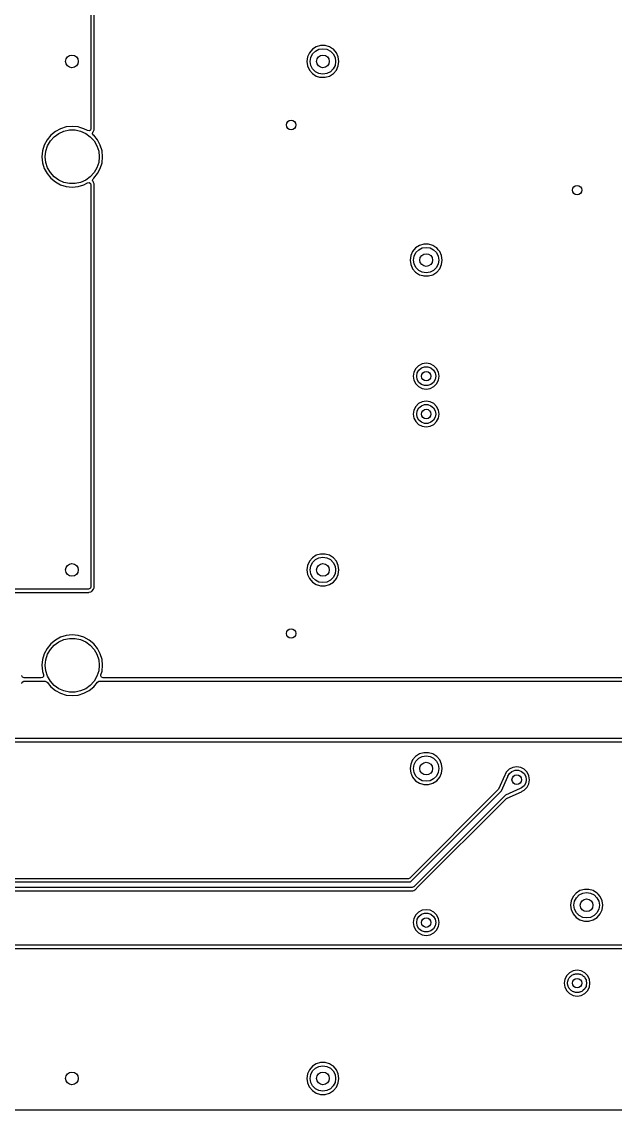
# Model space of a CAD drawing. Extents: x 107 to 211, y -135 to -72.
# Drawn here: x 164.52 to 183.2, y -135.5 to -101.25 of the extents above; entities that cross this region are included whole.
import ezdxf

# ---------------------------------------------------------------- set-up
doc = ezdxf.new("R2010")
doc.units = 0
doc.layers.add('BLACK', color=7, linetype='CONTINUOUS')

msp = doc.modelspace()

# ---------------------------------------------------------------- linework, layer by layer
at = {"layer": 'BLACK', "linetype": 'CONTINUOUS'}
for p, q in [((166.7, -90.386368), (166.7, -104.61363)), ((166.8055, -102.5), (166.8055, -97.595)), ((173.789945, -102.040047), (173.668875, -102.117855)), ((173.789949, -102.040046), (173.789945, -102.040047)), ((173.928036, -101.9995), (173.789949, -102.040046)), ((173.928039, -101.9995), (173.928036, -101.9995)), ((174.071961, -101.9995), (173.928039, -101.9995)), ((174.071964, -101.9995), (174.071961, -101.9995)), ((174.21005, -102.040046), (174.071964, -101.9995)), ((174.210054, -102.040047), (174.21005, -102.040046)), ((174.274182, -102.08126), (174.210054, -102.040047)), ((173.514834, -102.357545), (173.494353, -102.5)), ((173.574623, -102.226626), (173.514834, -102.357545)), ((173.668868, -102.11786), (173.574623, -102.226626)), ((173.6, -102.5), (173.619577, -102.376393)), ((173.619577, -102.376393), (173.676393, -102.264886)), ((173.668875, -102.117855), (173.668868, -102.11786)), ((173.676393, -102.264886), (173.764886, -102.176393)), ((173.764886, -102.176393), (173.876393, -102.119577)), ((173.876393, -102.119577), (174, -102.1)), ((174, -102.1), (174.123607, -102.119577)), ((174.123607, -102.119577), (174.235114, -102.176393)), ((174.235114, -102.176393), (174.323607, -102.264886)), ((174.331128, -102.117857), (174.274182, -102.08126)), ((174.323607, -102.264886), (174.380423, -102.376393)), ((174.425377, -102.226627), (174.331128, -102.117857)), ((174.380423, -102.376393), (174.4, -102.5)), ((174.485165, -102.357543), (174.425377, -102.226627)), ((174.505647, -102.5), (174.485165, -102.357543)), ((166.8055, -104.61363), (166.8055, -102.5)), ((173.494353, -102.5), (173.514834, -102.642454)), ((173.514834, -102.642454), (173.574623, -102.773373)), ((173.619577, -102.623607), (173.6, -102.5)), ((173.676393, -102.735114), (173.619577, -102.623607)), ((173.764886, -102.823607), (173.676393, -102.735114)), ((174.323607, -102.735114), (174.235114, -102.823607)), ((174.380423, -102.623607), (174.323607, -102.735114)), ((174.4, -102.5), (174.380423, -102.623607)), ((174.425377, -102.773373), (174.485165, -102.642457)), ((174.485165, -102.642457), (174.505647, -102.5)), ((173.574623, -102.773373), (173.668868, -102.882139)), ((173.668868, -102.882139), (173.668869, -102.88214)), ((173.668869, -102.88214), (173.668872, -102.882143)), ((173.668872, -102.882143), (173.789947, -102.959953)), ((173.876393, -102.880423), (173.764886, -102.823607)), ((173.789947, -102.959953), (173.896403, -102.991211)), ((174, -102.9), (173.876393, -102.880423)), ((173.896403, -102.991211), (173.928035, -103.000499)), ((173.928035, -103.000499), (173.928037, -103.0005)), ((173.928037, -103.0005), (173.928039, -103.0005)), ((173.928039, -103.0005), (174.071963, -103.0005)), ((174.123607, -102.880423), (174, -102.9)), ((174.071963, -103.0005), (174.071964, -103.000499)), ((174.071964, -103.000499), (174.210053, -102.959953)), ((174.235114, -102.823607), (174.123607, -102.880423)), ((174.210053, -102.959953), (174.331128, -102.882143)), ((174.331128, -102.882143), (174.425377, -102.773373)), ((165.580324, -104.705865), (165.435594, -104.824643)), ((165.54219, -104.868327), (165.685951, -104.763878)), ((165.580333, -104.705859), (165.580324, -104.705865)), ((165.745445, -104.617605), (165.580333, -104.705859)), ((165.685951, -104.763878), (165.848287, -104.691602)), ((165.924618, -104.563253), (165.745445, -104.617605)), ((165.848287, -104.691602), (166.022102, -104.654656)), ((166.110951, -104.544901), (165.924618, -104.563253)), ((166.022102, -104.654656), (166.1998, -104.654656)), ((166.297283, -104.563253), (166.110951, -104.544901)), ((166.1998, -104.654656), (166.373615, -104.691602)), ((166.344396, -104.577545), (166.297283, -104.563253)), ((166.476452, -104.617604), (166.344396, -104.577545)), ((166.373615, -104.691602), (166.535951, -104.763878)), ((166.476455, -104.617605), (166.476452, -104.617604)), ((166.476456, -104.617606), (166.476455, -104.617605)), ((166.591117, -104.678892), (166.476456, -104.617606)), ((166.535951, -104.763878), (166.679712, -104.868327)), ((166.63885, -104.686506), (166.591117, -104.678892)), ((166.682687, -104.661196), (166.63885, -104.686506)), ((166.7, -104.61363), (166.682687, -104.661196)), ((166.753004, -104.774911), (166.761252, -104.724968)), ((166.778788, -104.81847), (166.753004, -104.774911)), ((166.761252, -104.724968), (166.767419, -104.715716)), ((166.767419, -104.715716), (166.781824, -104.69728)), ((166.781824, -104.69728), (166.799137, -104.649714)), ((166.799137, -104.649714), (166.8055, -104.61363)), ((165.228556, -105.134494), (165.174204, -105.313667)), ((165.31681, -104.969382), (165.228556, -105.134494)), ((165.316816, -104.969373), (165.31681, -104.969382)), ((165.435594, -104.824643), (165.316816, -104.969373)), ((165.334437, -105.154274), (165.423287, -105.000383)), ((165.423287, -105.000383), (165.54219, -104.868327)), ((166.679712, -104.868327), (166.798615, -105.000383)), ((166.7863, -104.824635), (166.778788, -104.81847)), ((166.786305, -104.82464), (166.7863, -104.824635)), ((166.786306, -104.824641), (166.786305, -104.82464)), ((166.786308, -104.824643), (166.786306, -104.824641)), ((166.905087, -104.969375), (166.786308, -104.824643)), ((166.798615, -105.000383), (166.887465, -105.154274)), ((166.905089, -104.96938), (166.905087, -104.969375)), ((166.905091, -104.969382), (166.905089, -104.96938)), ((166.993345, -105.134494), (166.905091, -104.969382)), ((166.993345, -105.134496), (166.993345, -105.134494)), ((166.993347, -105.134499), (166.993345, -105.134496)), ((167.047698, -105.313669), (166.993347, -105.134499)), ((165.174204, -105.313667), (165.155852, -105.5)), ((165.260951, -105.5), (165.279526, -105.323275)), ((165.279526, -105.323275), (165.334437, -105.154274)), ((166.887465, -105.154274), (166.942376, -105.323275)), ((166.942376, -105.323275), (166.960951, -105.5)), ((167.06605, -105.5), (167.047698, -105.313669)), ((165.155852, -105.5), (165.174204, -105.686332)), ((165.174204, -105.686332), (165.228556, -105.865505)), ((165.279526, -105.676725), (165.260951, -105.5)), ((165.334437, -105.845726), (165.279526, -105.676725)), ((166.942376, -105.676725), (166.887465, -105.845726)), ((166.960951, -105.5), (166.942376, -105.676725)), ((166.993347, -105.865501), (167.047698, -105.686331)), ((167.047698, -105.686331), (167.06605, -105.5)), ((165.228556, -105.865505), (165.31681, -106.030617)), ((165.31681, -106.030617), (165.316813, -106.030622)), ((165.316813, -106.030622), (165.316815, -106.030625)), ((165.316815, -106.030625), (165.435594, -106.175357)), ((165.423287, -105.999617), (165.334437, -105.845726)), ((165.54219, -106.131673), (165.423287, -105.999617)), ((165.685951, -106.236122), (165.54219, -106.131673)), ((166.679712, -106.131673), (166.535951, -106.236122)), ((166.798615, -105.999617), (166.679712, -106.131673)), ((166.786308, -106.175357), (166.905087, -106.030625)), ((166.887465, -105.845726), (166.798615, -105.999617)), ((166.905087, -106.030625), (166.993347, -105.865501)), ((165.435594, -106.175357), (165.580326, -106.294136)), ((165.580326, -106.294136), (165.580331, -106.294138)), ((165.580331, -106.294138), (165.580333, -106.29414)), ((165.580333, -106.29414), (165.745445, -106.382394)), ((165.848287, -106.308398), (165.685951, -106.236122)), ((165.745445, -106.382394), (165.745447, -106.382394)), ((165.745447, -106.382394), (165.74545, -106.382396)), ((165.74545, -106.382396), (165.92462, -106.436747)), ((166.022102, -106.345344), (165.848287, -106.308398)), ((165.92462, -106.436747), (166.110951, -106.455099)), ((166.1998, -106.345344), (166.022102, -106.345344)), ((166.110951, -106.455099), (166.297282, -106.436747)), ((166.373615, -106.308398), (166.1998, -106.345344)), ((166.297282, -106.436747), (166.476452, -106.382396)), ((166.535951, -106.236122), (166.373615, -106.308398)), ((166.476452, -106.382396), (166.591119, -106.321105)), ((166.591119, -106.321105), (166.641227, -106.313952)), ((166.641227, -106.313952), (166.684213, -106.340682)), ((166.684213, -106.340682), (166.7, -106.386368)), ((166.7, -106.386368), (166.7, -119.026)), ((166.752059, -106.238625), (166.769268, -106.191021)), ((166.769476, -106.286153), (166.752059, -106.238625)), ((166.769268, -106.191021), (166.779114, -106.18126)), ((166.781942, -106.300944), (166.769476, -106.286153)), ((166.779114, -106.18126), (166.786308, -106.175357)), ((166.781944, -106.300946), (166.781942, -106.300944)), ((166.783926, -106.306223), (166.781944, -106.300946)), ((166.79971, -106.351897), (166.783926, -106.306223)), ((166.799711, -106.351903), (166.79971, -106.351897)), ((166.799714, -106.351911), (166.799711, -106.351903)), ((166.8055, -106.386368), (166.799714, -106.351911)), ((166.8055, -108.75), (166.8055, -106.386368)), ((176.824623, -108.476626), (176.764834, -108.607545)), ((176.918868, -108.36786), (176.824623, -108.476626)), ((176.869577, -108.626393), (176.926393, -108.514886)), ((176.918875, -108.367855), (176.918868, -108.36786)), ((177.039945, -108.290047), (176.918875, -108.367855)), ((176.926393, -108.514886), (177.014886, -108.426393)), ((177.014886, -108.426393), (177.126393, -108.369577)), ((177.039949, -108.290046), (177.039945, -108.290047)), ((177.178036, -108.2495), (177.039949, -108.290046)), ((177.126393, -108.369577), (177.25, -108.35)), ((177.178039, -108.2495), (177.178036, -108.2495)), ((177.321961, -108.2495), (177.178039, -108.2495)), ((177.25, -108.35), (177.373607, -108.369577)), ((177.321964, -108.2495), (177.321961, -108.2495)), ((177.46005, -108.290046), (177.321964, -108.2495)), ((177.373607, -108.369577), (177.485114, -108.426393)), ((177.460054, -108.290047), (177.46005, -108.290046)), ((177.524182, -108.33126), (177.460054, -108.290047)), ((177.485114, -108.426393), (177.573607, -108.514886)), ((177.581128, -108.367857), (177.524182, -108.33126)), ((177.573607, -108.514886), (177.630423, -108.626393)), ((177.581129, -108.367859), (177.581128, -108.367857)), ((177.581131, -108.36786), (177.581129, -108.367859)), ((177.629344, -108.423502), (177.581131, -108.36786)), ((177.675377, -108.476627), (177.629344, -108.423502)), ((177.735165, -108.607543), (177.675377, -108.476627)), ((166.8055, -112.405), (166.8055, -108.75)), ((176.764834, -108.607545), (176.744353, -108.75)), ((176.744353, -108.75), (176.764834, -108.892454)), ((176.764834, -108.892454), (176.764834, -108.892455)), ((176.764834, -108.892455), (176.764835, -108.892457)), ((176.764835, -108.892457), (176.809664, -108.990617)), ((176.85, -108.75), (176.869577, -108.626393)), ((176.869577, -108.873607), (176.85, -108.75)), ((176.926393, -108.985114), (176.869577, -108.873607)), ((177.630423, -108.873607), (177.573607, -108.985114)), ((177.630423, -108.626393), (177.65, -108.75)), ((177.65, -108.75), (177.630423, -108.873607)), ((177.675377, -109.023373), (177.735165, -108.892457)), ((177.755647, -108.75), (177.735165, -108.607543)), ((177.735165, -108.892457), (177.755647, -108.75)), ((176.809664, -108.990617), (176.824623, -109.023373)), ((176.824623, -109.023373), (176.918868, -109.132139)), ((176.918868, -109.132139), (176.918869, -109.13214)), ((176.918869, -109.13214), (176.918872, -109.132143)), ((176.918872, -109.132143), (177.039947, -109.209953)), ((177.014886, -109.073607), (176.926393, -108.985114)), ((177.126393, -109.130423), (177.014886, -109.073607)), ((177.039947, -109.209953), (177.146403, -109.241211)), ((177.25, -109.15), (177.126393, -109.130423)), ((177.146403, -109.241211), (177.178035, -109.250499)), ((177.373607, -109.130423), (177.25, -109.15)), ((177.321964, -109.250499), (177.460053, -109.209953)), ((177.485114, -109.073607), (177.373607, -109.130423)), ((177.460053, -109.209953), (177.581128, -109.132143)), ((177.573607, -108.985114), (177.485114, -109.073607)), ((177.581128, -109.132143), (177.675377, -109.023373)), ((177.178035, -109.250499), (177.178037, -109.2505)), ((177.178037, -109.2505), (177.178039, -109.2505)), ((177.178039, -109.2505), (177.321963, -109.2505)), ((177.321963, -109.2505), (177.321964, -109.250499)), ((176.865304, -112.279698), (176.845459, -112.405)), ((176.922902, -112.166656), (176.865304, -112.279698)), ((177.012607, -112.076951), (176.922902, -112.166656)), ((176.950951, -112.405), (176.969043, -112.302394)), ((176.969043, -112.302394), (177.021138, -112.212164)), ((177.125649, -112.019353), (177.012607, -112.076951)), ((177.021138, -112.212164), (177.100951, -112.145192)), ((177.100951, -112.145192), (177.198857, -112.109558)), ((177.250951, -111.999508), (177.125649, -112.019353)), ((177.198857, -112.109558), (177.303045, -112.109558)), ((177.376252, -112.019353), (177.250951, -111.999508)), ((177.303045, -112.109558), (177.400951, -112.145192)), ((177.376253, -112.019353), (177.376252, -112.019353)), ((177.376255, -112.019354), (177.376253, -112.019353)), ((177.489293, -112.07695), (177.376255, -112.019354)), ((177.400951, -112.145192), (177.480764, -112.212164)), ((177.480764, -112.212164), (177.532859, -112.302394)), ((177.579001, -112.166658), (177.489293, -112.07695)), ((177.532859, -112.302394), (177.550951, -112.405)), ((177.636597, -112.279696), (177.579001, -112.166658)), ((177.656443, -112.405), (177.636597, -112.279696)), ((166.8055, -113.595), (166.8055, -112.405)), ((176.845459, -112.405), (176.865304, -112.530301)), ((176.865304, -112.530301), (176.865304, -112.530302)), ((176.865304, -112.530302), (176.865305, -112.530304)), ((176.865305, -112.530304), (176.922901, -112.643342)), ((176.922901, -112.643342), (177.012609, -112.73305)), ((176.969043, -112.507606), (176.950951, -112.405)), ((177.021138, -112.597836), (176.969043, -112.507606)), ((177.100951, -112.664808), (177.021138, -112.597836)), ((177.198857, -112.700442), (177.100951, -112.664808)), ((177.400951, -112.664808), (177.303045, -112.700442)), ((177.480764, -112.597836), (177.400951, -112.664808)), ((177.532859, -112.507606), (177.480764, -112.597836)), ((177.489293, -112.73305), (177.579001, -112.643342)), ((177.550951, -112.405), (177.532859, -112.507606)), ((177.579001, -112.643342), (177.636597, -112.530304)), ((177.636597, -112.530304), (177.656443, -112.405)), ((177.012609, -112.73305), (177.125647, -112.790646)), ((177.125647, -112.790646), (177.250951, -112.810492)), ((177.303045, -112.700442), (177.198857, -112.700442)), ((177.250951, -112.810492), (177.376255, -112.790646)), ((177.376255, -112.790646), (177.489293, -112.73305)), ((176.922902, -113.356656), (176.865304, -113.469698)), ((177.012607, -113.266951), (176.922902, -113.356656)), ((177.125649, -113.209353), (177.012607, -113.266951)), ((177.021138, -113.402164), (177.100951, -113.335192)), ((177.100951, -113.335192), (177.198857, -113.299558)), ((177.250951, -113.189508), (177.125649, -113.209353)), ((177.198857, -113.299558), (177.303045, -113.299558)), ((177.376252, -113.209353), (177.250951, -113.189508)), ((177.303045, -113.299558), (177.400951, -113.335192)), ((177.376253, -113.209353), (177.376252, -113.209353)), ((177.376255, -113.209354), (177.376253, -113.209353)), ((177.489293, -113.26695), (177.376255, -113.209354)), ((177.400951, -113.335192), (177.480764, -113.402164)), ((177.579001, -113.356658), (177.489293, -113.26695)), ((177.636597, -113.469696), (177.579001, -113.356658)), ((166.8055, -118.5), (166.8055, -113.595)), ((176.865304, -113.469698), (176.845459, -113.595)), ((176.845459, -113.595), (176.865304, -113.720301)), ((176.950951, -113.595), (176.969043, -113.492394)), ((176.969043, -113.697606), (176.950951, -113.595)), ((176.969043, -113.492394), (177.021138, -113.402164)), ((177.021138, -113.787836), (176.969043, -113.697606)), ((177.480764, -113.402164), (177.532859, -113.492394)), ((177.532859, -113.697606), (177.480764, -113.787836)), ((177.532859, -113.492394), (177.550951, -113.595)), ((177.550951, -113.595), (177.532859, -113.697606)), ((177.656443, -113.595), (177.636597, -113.469696)), ((177.636597, -113.720304), (177.656443, -113.595)), ((176.865304, -113.720301), (176.865304, -113.720302)), ((176.865304, -113.720302), (176.865305, -113.720304)), ((176.865305, -113.720304), (176.922901, -113.833342)), ((176.922901, -113.833342), (177.012609, -113.92305)), ((177.012609, -113.92305), (177.125647, -113.980646)), ((177.100951, -113.854808), (177.021138, -113.787836)), ((177.198857, -113.890442), (177.100951, -113.854808)), ((177.125647, -113.980646), (177.250951, -114.000492)), ((177.303045, -113.890442), (177.198857, -113.890442)), ((177.250951, -114.000492), (177.376255, -113.980646)), ((177.400951, -113.854808), (177.303045, -113.890442)), ((177.376255, -113.980646), (177.489293, -113.92305)), ((177.480764, -113.787836), (177.400951, -113.854808)), ((177.489293, -113.92305), (177.579001, -113.833342)), ((177.579001, -113.833342), (177.636597, -113.720304)), ((173.668868, -118.11786), (173.574623, -118.226626)), ((173.668875, -118.117855), (173.668868, -118.11786)), ((173.789945, -118.040047), (173.668875, -118.117855)), ((173.764886, -118.176393), (173.876393, -118.119577)), ((173.789949, -118.040046), (173.789945, -118.040047)), ((173.928036, -117.9995), (173.789949, -118.040046)), ((173.876393, -118.119577), (174, -118.1)), ((173.928039, -117.9995), (173.928036, -117.9995)), ((174.071961, -117.9995), (173.928039, -117.9995)), ((174, -118.1), (174.123607, -118.119577)), ((174.071964, -117.9995), (174.071961, -117.9995)), ((174.21005, -118.040046), (174.071964, -117.9995)), ((174.123607, -118.119577), (174.235114, -118.176393)), ((174.210054, -118.040047), (174.21005, -118.040046)), ((174.274182, -118.08126), (174.210054, -118.040047)), ((174.331128, -118.117857), (174.274182, -118.08126)), ((174.425377, -118.226627), (174.331128, -118.117857)), ((173.514834, -118.357545), (173.494353, -118.5)), ((173.574623, -118.226626), (173.514834, -118.357545)), ((173.6, -118.5), (173.619577, -118.376393)), ((173.619577, -118.376393), (173.676393, -118.264886)), ((173.676393, -118.264886), (173.764886, -118.176393)), ((174.235114, -118.176393), (174.323607, -118.264886)), ((174.323607, -118.264886), (174.380423, -118.376393)), ((174.380423, -118.376393), (174.4, -118.5)), ((174.485165, -118.357543), (174.425377, -118.226627)), ((174.505647, -118.5), (174.485165, -118.357543)), ((166.8055, -119.026), (166.8055, -118.5)), ((173.494353, -118.5), (173.514834, -118.642454)), ((173.514834, -118.642454), (173.574623, -118.773373)), ((173.574623, -118.773373), (173.668868, -118.882139)), ((173.619577, -118.623607), (173.6, -118.5)), ((173.676393, -118.735114), (173.619577, -118.623607)), ((173.764886, -118.823607), (173.676393, -118.735114)), ((173.876393, -118.880423), (173.764886, -118.823607)), ((174.235114, -118.823607), (174.123607, -118.880423)), ((174.323607, -118.735114), (174.235114, -118.823607)), ((174.380423, -118.623607), (174.323607, -118.735114)), ((174.331128, -118.882143), (174.425377, -118.773373)), ((174.4, -118.5), (174.380423, -118.623607)), ((174.425377, -118.773373), (174.485165, -118.642457)), ((174.485165, -118.642457), (174.505647, -118.5)), ((166.626, -119.1), (159.074, -119.1)), ((166.63885, -119.098876), (166.626, -119.1)), ((166.682687, -119.073566), (166.63885, -119.098876)), ((166.7, -119.026), (166.682687, -119.073566)), ((166.691601, -119.190241), (166.735438, -119.164931)), ((166.735438, -119.164931), (166.741681, -119.16103)), ((166.741681, -119.16103), (166.781824, -119.10965)), ((166.781824, -119.10965), (166.799137, -119.062084)), ((166.799137, -119.062084), (166.8055, -119.026)), ((173.668868, -118.882139), (173.668869, -118.88214)), ((173.668869, -118.88214), (173.668872, -118.882143)), ((173.668872, -118.882143), (173.789947, -118.959953)), ((173.789947, -118.959953), (173.896403, -118.991211)), ((174, -118.9), (173.876393, -118.880423)), ((173.896403, -118.991211), (173.928035, -119.000499)), ((173.928035, -119.000499), (173.928037, -119.0005)), ((173.928037, -119.0005), (173.928039, -119.0005)), ((173.928039, -119.0005), (174.071963, -119.0005)), ((174.123607, -118.880423), (174, -118.9)), ((174.071963, -119.0005), (174.071964, -119.000499)), ((174.071964, -119.000499), (174.210053, -118.959953)), ((174.210053, -118.959953), (174.331128, -118.882143)), ((159.074003, -119.2055), (166.628302, -119.2055)), ((166.628302, -119.2055), (166.6329, -119.205299)), ((166.6329, -119.205299), (166.648043, -119.203975)), ((166.648043, -119.203975), (166.691601, -119.190241)), ((166.110951, -120.544901), (165.924618, -120.563253)), ((166.297283, -120.563253), (166.110951, -120.544901)), ((165.435594, -120.824643), (165.316816, -120.969373)), ((165.423287, -121.000383), (165.54219, -120.868327)), ((165.580324, -120.705865), (165.435594, -120.824643)), ((165.54219, -120.868327), (165.685951, -120.763878)), ((165.580333, -120.705859), (165.580324, -120.705865)), ((165.745445, -120.617605), (165.580333, -120.705859)), ((165.685951, -120.763878), (165.848287, -120.691602)), ((165.924618, -120.563253), (165.745445, -120.617605)), ((165.848287, -120.691602), (166.022102, -120.654656)), ((166.022102, -120.654656), (166.1998, -120.654656)), ((166.1998, -120.654656), (166.373615, -120.691602)), ((166.476456, -120.617605), (166.297283, -120.563253)), ((166.373615, -120.691602), (166.535951, -120.763878)), ((166.641568, -120.705859), (166.476456, -120.617605)), ((166.535951, -120.763878), (166.679712, -120.868327)), ((166.641573, -120.705862), (166.641568, -120.705859)), ((166.641576, -120.705864), (166.641573, -120.705862)), ((166.786308, -120.824643), (166.641576, -120.705864)), ((166.679712, -120.868327), (166.798615, -121.000383)), ((166.905087, -120.969375), (166.786308, -120.824643)), ((165.228556, -121.134494), (165.174204, -121.313667)), ((165.31681, -120.969382), (165.228556, -121.134494)), ((165.279526, -121.323275), (165.334437, -121.154274)), ((165.316816, -120.969373), (165.31681, -120.969382)), ((165.334437, -121.154274), (165.423287, -121.000383)), ((166.798615, -121.000383), (166.887465, -121.154274)), ((166.887465, -121.154274), (166.942376, -121.323275)), ((166.905089, -120.96938), (166.905087, -120.969375)), ((166.905091, -120.969382), (166.905089, -120.96938)), ((166.993345, -121.134494), (166.905091, -120.969382)), ((166.993345, -121.134496), (166.993345, -121.134494)), ((166.993347, -121.134499), (166.993345, -121.134496)), ((167.047698, -121.313669), (166.993347, -121.134499)), ((165.174204, -121.313667), (165.155852, -121.5)), ((165.155852, -121.5), (165.174204, -121.686332)), ((165.260951, -121.5), (165.279526, -121.323275)), ((165.279526, -121.676725), (165.260951, -121.5)), ((166.942376, -121.323275), (166.960951, -121.5)), ((166.960951, -121.5), (166.942376, -121.676725)), ((167.06605, -121.5), (167.047698, -121.313669)), ((167.047698, -121.686331), (167.06605, -121.5)), ((164.522574, -121.83335), (164.52145, -121.8205)), ((164.547884, -121.877187), (164.522574, -121.83335)), ((164.59545, -121.8945), (164.547884, -121.877187)), ((165.137574, -121.8945), (164.59545, -121.8945)), ((165.171025, -121.886508), (165.137574, -121.8945)), ((165.205628, -121.849563), (165.171025, -121.886508)), ((165.174204, -121.686332), (165.176242, -121.693049)), ((165.176242, -121.693049), (165.204405, -121.785891)), ((165.204405, -121.785891), (165.208388, -121.799019)), ((165.208388, -121.799019), (165.205628, -121.849563)), ((165.334437, -121.845726), (165.279526, -121.676725)), ((165.423287, -121.999617), (165.334437, -121.845726)), ((166.887465, -121.845726), (166.798615, -121.999617)), ((166.942376, -121.676725), (166.887465, -121.845726)), ((167.011452, -121.83335), (167.013514, -121.799019)), ((167.036762, -121.877187), (167.011452, -121.83335)), ((167.013514, -121.799019), (167.014174, -121.796843)), ((167.014174, -121.796843), (167.047698, -121.686331)), ((167.084328, -121.8945), (167.036762, -121.877187)), ((195.9205, -121.8945), (167.084328, -121.8945)), ((164.521451, -122.074), (164.538764, -122.026434)), ((164.538764, -122.026434), (164.582601, -122.001124)), ((164.582601, -122.001124), (164.595451, -122)), ((164.595451, -122), (165.256798, -122)), ((165.256798, -122), (165.304364, -122.017313)), ((165.304364, -122.017313), (165.314089, -122.028159)), ((165.314089, -122.028159), (165.314509, -122.027815)), ((165.314509, -122.027815), (165.316814, -122.030624)), ((165.316814, -122.030624), (165.316815, -122.030625)), ((165.316815, -122.030625), (165.435594, -122.175357)), ((165.54219, -122.131673), (165.423287, -121.999617)), ((165.435594, -122.175357), (165.580326, -122.294136)), ((165.685951, -122.236122), (165.54219, -122.131673)), ((165.848287, -122.308398), (165.685951, -122.236122)), ((166.535951, -122.236122), (166.373615, -122.308398)), ((166.679712, -122.131673), (166.535951, -122.236122)), ((166.641576, -122.294136), (166.786308, -122.175357)), ((166.798615, -121.999617), (166.679712, -122.131673)), ((166.786308, -122.175357), (166.905087, -122.030625)), ((166.905087, -122.030624), (166.907393, -122.027815)), ((166.905087, -122.030625), (166.905087, -122.030624)), ((166.907393, -122.027815), (166.908853, -122.029013)), ((166.908853, -122.029013), (166.944409, -122.002953)), ((166.944409, -122.002953), (166.965104, -122)), ((166.965104, -122), (196.1, -122)), ((165.580326, -122.294136), (165.580331, -122.294138)), ((165.580331, -122.294138), (165.580333, -122.29414)), ((165.580333, -122.29414), (165.745445, -122.382394)), ((165.745445, -122.382394), (165.745447, -122.382394)), ((165.745447, -122.382394), (165.74545, -122.382396)), ((165.74545, -122.382396), (165.92462, -122.436747)), ((166.022102, -122.345344), (165.848287, -122.308398)), ((165.92462, -122.436747), (166.110951, -122.455099)), ((166.1998, -122.345344), (166.022102, -122.345344)), ((166.110951, -122.455099), (166.297282, -122.436747)), ((166.373615, -122.308398), (166.1998, -122.345344)), ((166.297282, -122.436747), (166.476452, -122.382396)), ((166.476452, -122.382396), (166.641576, -122.294136)), ((197.826, -123.8), (138.8, -123.8)), ((146.758372, -123.9055), (197.828302, -123.9055)), ((177.039945, -124.290047), (176.918875, -124.367855)), ((177.039949, -124.290046), (177.039945, -124.290047)), ((177.178036, -124.2495), (177.039949, -124.290046)), ((177.178039, -124.2495), (177.178036, -124.2495)), ((177.321961, -124.2495), (177.178039, -124.2495)), ((177.321964, -124.2495), (177.321961, -124.2495)), ((177.46005, -124.290046), (177.321964, -124.2495)), ((177.460054, -124.290047), (177.46005, -124.290046)), ((177.524182, -124.33126), (177.460054, -124.290047)), ((176.764834, -124.607545), (176.744353, -124.75)), ((176.824623, -124.476626), (176.764834, -124.607545)), ((176.918868, -124.36786), (176.824623, -124.476626)), ((176.85, -124.75), (176.869577, -124.626393)), ((176.869577, -124.626393), (176.926393, -124.514886)), ((176.918875, -124.367855), (176.918868, -124.36786)), ((176.926393, -124.514886), (177.014886, -124.426393)), ((177.014886, -124.426393), (177.126393, -124.369577)), ((177.126393, -124.369577), (177.25, -124.35)), ((177.25, -124.35), (177.373607, -124.369577)), ((177.373607, -124.369577), (177.485114, -124.426393)), ((177.485114, -124.426393), (177.573607, -124.514886)), ((177.581128, -124.367857), (177.524182, -124.33126)), ((177.573607, -124.514886), (177.630423, -124.626393)), ((177.675377, -124.476627), (177.581128, -124.367857)), ((177.630423, -124.626393), (177.65, -124.75)), ((177.735165, -124.607543), (177.675377, -124.476627)), ((177.755647, -124.75), (177.735165, -124.607543)), ((176.744353, -124.75), (176.764834, -124.892454)), ((176.764834, -124.892454), (176.764834, -124.892455)), ((176.764834, -124.892455), (176.764835, -124.892457)), ((176.764835, -124.892457), (176.785453, -124.937604)), ((176.785453, -124.937604), (176.824623, -125.023373)), ((176.869577, -124.873607), (176.85, -124.75)), ((176.926393, -124.985114), (176.869577, -124.873607)), ((177.014886, -125.073607), (176.926393, -124.985114)), ((177.573607, -124.985114), (177.485114, -125.073607)), ((177.630423, -124.873607), (177.573607, -124.985114)), ((177.65, -124.75), (177.630423, -124.873607)), ((177.675377, -125.023373), (177.735165, -124.892457)), ((177.735165, -124.892457), (177.755647, -124.75)), ((179.721703, -124.953062), (179.524322, -125.400736)), ((179.616106, -125.454073), (179.818236, -124.995627)), ((179.733635, -124.93605), (179.721703, -124.953062)), ((179.736312, -124.931597), (179.733635, -124.93605)), ((179.77195, -124.861657), (179.736312, -124.931597)), ((179.861656, -124.771951), (179.77195, -124.861657)), ((179.818236, -124.995627), (179.82019, -124.993758)), ((179.82019, -124.993758), (179.870187, -124.907164)), ((179.974698, -124.714353), (179.861656, -124.771951)), ((179.870187, -124.907164), (179.95, -124.840192)), ((179.95, -124.840192), (180.047906, -124.804558)), ((180.1, -124.694508), (179.974698, -124.714353)), ((180.047906, -124.804558), (180.152094, -124.804558)), ((180.225301, -124.714353), (180.1, -124.694508)), ((180.152094, -124.804558), (180.25, -124.840192)), ((180.225302, -124.714353), (180.225301, -124.714353)), ((180.225304, -124.714354), (180.225302, -124.714353)), ((180.338342, -124.77195), (180.225304, -124.714354)), ((180.25, -124.840192), (180.329813, -124.907164)), ((180.329813, -124.907164), (180.381908, -124.997394)), ((180.42805, -124.861658), (180.338342, -124.77195)), ((180.381908, -124.997394), (180.4, -125.1)), ((180.485646, -124.974696), (180.42805, -124.861658)), ((180.505492, -125.1), (180.485646, -124.974696)), ((176.824623, -125.023373), (176.918868, -125.132139)), ((176.918868, -125.132139), (176.918869, -125.13214)), ((176.918869, -125.13214), (176.918872, -125.132143)), ((176.918872, -125.132143), (177.039947, -125.209953)), ((177.126393, -125.130423), (177.014886, -125.073607)), ((177.039947, -125.209953), (177.146403, -125.241211)), ((177.25, -125.15), (177.126393, -125.130423)), ((177.146403, -125.241211), (177.178035, -125.250499)), ((177.178035, -125.250499), (177.178037, -125.2505)), ((177.178037, -125.2505), (177.178039, -125.2505)), ((177.178039, -125.2505), (177.321963, -125.2505)), ((177.373607, -125.130423), (177.25, -125.15)), ((177.321963, -125.2505), (177.321964, -125.250499)), ((177.321964, -125.250499), (177.460053, -125.209953)), ((177.485114, -125.073607), (177.373607, -125.130423)), ((177.460053, -125.209953), (177.581128, -125.132143)), ((177.581128, -125.132143), (177.675377, -125.023373)), ((180.329813, -125.292836), (180.25, -125.359808)), ((180.381908, -125.202606), (180.329813, -125.292836)), ((180.338342, -125.42805), (180.42805, -125.338342)), ((180.4, -125.1), (180.381908, -125.202606)), ((180.42805, -125.338342), (180.485646, -125.225304)), ((180.485646, -125.225304), (180.505492, -125.1)), ((179.508937, -125.423208), (176.738222, -128.193926)), ((176.758176, -128.3161), (179.61522, -125.459055)), ((179.741736, -125.583987), (176.857862, -128.467862)), ((179.524322, -125.400736), (179.508937, -125.423208)), ((179.615112, -125.458793), (179.616106, -125.454073)), ((179.61522, -125.459055), (179.615112, -125.458793)), ((179.745926, -125.583893), (179.741736, -125.583987)), ((180.20437, -125.381764), (179.745926, -125.583893)), ((179.776792, -125.691058), (179.799256, -125.675679)), ((179.799256, -125.675679), (180.246932, -125.478298)), ((180.210446, -125.375569), (180.20437, -125.381764)), ((180.21045, -125.374202), (180.210446, -125.375569)), ((180.25, -125.359808), (180.21045, -125.374202)), ((180.246932, -125.478298), (180.265041, -125.465769)), ((180.265041, -125.465769), (180.269286, -125.463235)), ((180.269286, -125.463235), (180.338342, -125.42805)), ((176.960568, -128.507282), (179.776792, -125.691058)), ((157.846515, -128.3161), (176.758176, -128.3161)), ((176.685896, -128.2156), (157.897441, -128.2156)), ((176.692346, -128.215318), (176.685896, -128.2156)), ((176.738222, -128.193926), (176.692346, -128.215318)), ((176.795, -128.4939), (157.847633, -128.4939)), ((163.839444, -128.5944), (176.750248, -128.5944)), ((176.750248, -128.5944), (176.768716, -128.597537)), ((176.768716, -128.597537), (176.773244, -128.598047)), ((176.773244, -128.598047), (176.773249, -128.598049)), ((176.773249, -128.598049), (176.79334, -128.595785)), ((176.79334, -128.595785), (176.803572, -128.594633)), ((176.813235, -128.487262), (176.795, -128.4939)), ((176.803572, -128.594633), (176.807717, -128.5944)), ((176.807717, -128.5944), (176.816341, -128.5944)), ((176.832571, -128.485571), (176.813235, -128.487262)), ((176.816341, -128.5944), (176.824749, -128.59248)), ((176.824749, -128.59248), (176.828839, -128.591785)), ((176.828839, -128.591785), (176.859164, -128.588369)), ((176.84847, -128.474438), (176.832571, -128.485571)), ((176.852144, -128.473101), (176.84847, -128.474438)), ((176.853341, -128.471027), (176.852144, -128.473101)), ((176.857862, -128.467862), (176.853341, -128.471027)), ((176.859164, -128.588369), (176.859166, -128.588368)), ((176.859166, -128.588368), (176.86347, -128.586862)), ((176.86347, -128.586862), (176.87517, -128.582015)), ((176.87517, -128.582015), (176.879288, -128.580032)), ((176.879288, -128.580032), (176.879291, -128.580032)), ((176.879291, -128.580032), (176.903156, -128.560998)), ((176.903156, -128.560998), (176.906527, -128.558607)), ((176.906527, -128.558607), (176.913836, -128.554016)), ((176.913836, -128.554016), (176.919948, -128.547902)), ((176.919948, -128.547902), (176.923014, -128.545162)), ((176.923014, -128.545162), (176.946887, -128.526126)), ((176.946887, -128.526126), (176.946888, -128.526122)), ((176.946888, -128.526122), (176.949732, -128.522557)), ((176.949732, -128.522557), (176.960568, -128.507282)), ((181.968868, -128.66786), (181.874623, -128.776626)), ((181.968875, -128.667855), (181.968868, -128.66786)), ((182.089945, -128.590047), (181.968875, -128.667855)), ((181.976393, -128.814886), (182.064886, -128.726393)), ((182.064886, -128.726393), (182.176393, -128.669577)), ((182.089949, -128.590046), (182.089945, -128.590047)), ((182.228036, -128.5495), (182.089949, -128.590046)), ((182.176393, -128.669577), (182.3, -128.65)), ((182.228039, -128.5495), (182.228036, -128.5495)), ((182.371961, -128.5495), (182.228039, -128.5495)), ((182.3, -128.65), (182.423607, -128.669577)), ((182.371964, -128.5495), (182.371961, -128.5495)), ((182.51005, -128.590046), (182.371964, -128.5495)), ((182.423607, -128.669577), (182.535114, -128.726393)), ((182.510054, -128.590047), (182.51005, -128.590046)), ((182.547874, -128.614353), (182.510054, -128.590047)), ((182.535114, -128.726393), (182.623607, -128.814886)), ((182.631128, -128.667857), (182.547874, -128.614353)), ((182.631129, -128.667859), (182.631128, -128.667857)), ((182.631131, -128.66786), (182.631129, -128.667859)), ((182.663659, -128.7054), (182.631131, -128.66786)), ((182.725377, -128.776627), (182.663659, -128.7054)), ((181.814834, -128.907545), (181.794353, -129.05)), ((181.794353, -129.05), (181.814834, -129.192454)), ((181.874623, -128.776626), (181.814834, -128.907545)), ((181.9, -129.05), (181.919577, -128.926393)), ((181.919577, -129.173607), (181.9, -129.05)), ((181.919577, -128.926393), (181.976393, -128.814886)), ((182.623607, -128.814886), (182.680423, -128.926393)), ((182.680423, -128.926393), (182.7, -129.05)), ((182.7, -129.05), (182.680423, -129.173607)), ((182.785165, -128.907543), (182.725377, -128.776627)), ((182.805647, -129.05), (182.785165, -128.907543)), ((182.785165, -129.192457), (182.805647, -129.05)), ((176.922902, -129.356656), (176.865304, -129.469698)), ((177.012607, -129.266951), (176.922902, -129.356656)), ((176.969043, -129.492394), (177.021138, -129.402164)), ((177.125649, -129.209353), (177.012607, -129.266951)), ((177.021138, -129.402164), (177.100951, -129.335192)), ((177.100951, -129.335192), (177.198857, -129.299558)), ((177.250951, -129.189508), (177.125649, -129.209353)), ((177.198857, -129.299558), (177.303045, -129.299558)), ((177.376252, -129.209353), (177.250951, -129.189508)), ((177.303045, -129.299558), (177.400951, -129.335192)), ((177.376253, -129.209353), (177.376252, -129.209353)), ((177.376255, -129.209354), (177.376253, -129.209353)), ((177.489293, -129.26695), (177.376255, -129.209354)), ((177.400951, -129.335192), (177.480764, -129.402164)), ((177.480764, -129.402164), (177.532859, -129.492394)), ((177.579001, -129.356658), (177.489293, -129.26695)), ((177.636597, -129.469696), (177.579001, -129.356658)), ((181.814834, -129.192454), (181.814834, -129.192455)), ((181.814834, -129.192455), (181.814835, -129.192457)), ((181.814835, -129.192457), (181.822552, -129.209354)), ((181.822552, -129.209354), (181.874623, -129.323373)), ((181.874623, -129.323373), (181.968868, -129.432139)), ((181.976393, -129.285114), (181.919577, -129.173607)), ((181.968868, -129.432139), (181.968869, -129.43214)), ((181.968869, -129.43214), (181.968872, -129.432143)), ((181.968872, -129.432143), (182.089947, -129.509953)), ((182.064886, -129.373607), (181.976393, -129.285114)), ((182.176393, -129.430423), (182.064886, -129.373607)), ((182.3, -129.45), (182.176393, -129.430423)), ((182.423607, -129.430423), (182.3, -129.45)), ((182.535114, -129.373607), (182.423607, -129.430423)), ((182.510053, -129.509953), (182.631128, -129.432143)), ((182.623607, -129.285114), (182.535114, -129.373607)), ((182.680423, -129.173607), (182.623607, -129.285114)), ((182.631128, -129.432143), (182.725377, -129.323373)), ((182.725377, -129.323373), (182.785165, -129.192457)), ((176.865304, -129.469698), (176.845459, -129.595)), ((176.845459, -129.595), (176.865304, -129.720301)), ((176.865304, -129.720301), (176.865304, -129.720302)), ((176.865304, -129.720302), (176.865305, -129.720304)), ((176.865305, -129.720304), (176.922901, -129.833342)), ((176.950951, -129.595), (176.969043, -129.492394)), ((176.969043, -129.697606), (176.950951, -129.595)), ((177.021138, -129.787836), (176.969043, -129.697606)), ((177.100951, -129.854808), (177.021138, -129.787836)), ((177.480764, -129.787836), (177.400951, -129.854808)), ((177.532859, -129.697606), (177.480764, -129.787836)), ((177.532859, -129.492394), (177.550951, -129.595)), ((177.550951, -129.595), (177.532859, -129.697606)), ((177.579001, -129.833342), (177.636597, -129.720304)), ((177.656443, -129.595), (177.636597, -129.469696)), ((177.636597, -129.720304), (177.656443, -129.595)), ((182.089947, -129.509953), (182.192436, -129.540046)), ((182.192436, -129.540046), (182.228035, -129.550499)), ((182.228035, -129.550499), (182.228037, -129.5505)), ((182.228037, -129.5505), (182.228039, -129.5505)), ((182.228039, -129.5505), (182.371963, -129.5505)), ((182.371963, -129.5505), (182.371964, -129.550499)), ((182.371964, -129.550499), (182.510053, -129.509953)), ((176.922901, -129.833342), (177.012609, -129.92305)), ((177.012609, -129.92305), (177.125647, -129.980646)), ((177.198857, -129.890442), (177.100951, -129.854808)), ((177.125647, -129.980646), (177.250951, -130.000492)), ((177.303045, -129.890442), (177.198857, -129.890442)), ((177.250951, -130.000492), (177.376255, -129.980646)), ((177.400951, -129.854808), (177.303045, -129.890442)), ((177.376255, -129.980646), (177.489293, -129.92305)), ((177.489293, -129.92305), (177.579001, -129.833342)), ((146.682934, -130.407775), (184.687028, -130.407775)), ((184.472676, -130.302275), (146.712136, -130.302275)), ((181.874698, -131.114353), (181.761656, -131.171951)), ((182, -131.094508), (181.874698, -131.114353)), ((182.125301, -131.114353), (182, -131.094508)), ((182.125302, -131.114353), (182.125301, -131.114353)), ((182.125304, -131.114354), (182.125302, -131.114353)), ((182.238342, -131.17195), (182.125304, -131.114354)), ((181.614353, -131.374698), (181.594508, -131.5)), ((181.594508, -131.5), (181.614353, -131.625301)), ((181.671951, -131.261656), (181.614353, -131.374698)), ((181.761656, -131.171951), (181.671951, -131.261656)), ((181.7, -131.5), (181.712991, -131.426319)), ((181.712996, -131.573708), (181.7, -131.5)), ((181.712991, -131.426319), (181.714107, -131.419278)), ((181.714107, -131.419278), (181.714383, -131.418427)), ((181.714383, -131.418427), (181.718092, -131.397394)), ((181.718092, -131.397394), (181.744483, -131.351682)), ((181.744483, -131.351682), (181.753045, -131.33488)), ((181.753045, -131.33488), (181.758593, -131.327243)), ((181.758593, -131.327243), (181.770187, -131.307164)), ((181.770187, -131.307164), (181.804087, -131.278717)), ((181.804087, -131.278717), (181.816155, -131.26665)), ((181.816155, -131.26665), (181.833408, -131.254114)), ((181.833408, -131.254114), (181.85, -131.240192)), ((181.85, -131.240192), (181.885376, -131.227316)), ((181.885376, -131.227316), (181.897265, -131.221259)), ((181.897265, -131.221259), (181.919279, -131.214106)), ((181.919279, -131.214106), (181.923516, -131.213434)), ((181.923516, -131.213434), (181.947906, -131.204558)), ((181.947906, -131.204558), (181.979567, -131.204558)), ((181.979567, -131.204558), (181.988426, -131.203155)), ((181.988426, -131.203155), (182.011572, -131.203155)), ((182.011572, -131.203155), (182.02043, -131.204558)), ((182.02043, -131.204558), (182.052094, -131.204558)), ((182.052094, -131.204558), (182.076487, -131.213436)), ((182.076487, -131.213436), (182.080716, -131.214106)), ((182.080716, -131.214106), (182.102734, -131.22126)), ((182.102734, -131.22126), (182.114612, -131.227312)), ((182.114612, -131.227312), (182.15, -131.240192)), ((182.15, -131.240192), (182.166618, -131.254137)), ((182.166618, -131.254137), (182.183844, -131.266652)), ((182.183844, -131.266652), (182.195895, -131.278703)), ((182.195895, -131.278703), (182.229813, -131.307164)), ((182.229813, -131.307164), (182.241418, -131.327264)), ((182.32805, -131.261658), (182.238342, -131.17195)), ((182.241418, -131.327264), (182.246954, -131.334884)), ((182.246954, -131.334884), (182.255492, -131.351641)), ((182.255492, -131.351641), (182.281908, -131.397394)), ((182.281908, -131.397394), (182.285619, -131.418441)), ((182.285619, -131.418441), (182.285891, -131.419278)), ((182.285891, -131.419278), (182.286989, -131.42621)), ((182.3, -131.5), (182.286984, -131.573815)), ((182.286989, -131.42621), (182.3, -131.5)), ((182.385646, -131.374696), (182.32805, -131.261658)), ((182.405492, -131.5), (182.385646, -131.374696)), ((182.385646, -131.625304), (182.405492, -131.5)), ((181.614353, -131.625301), (181.614353, -131.625302)), ((181.614353, -131.625302), (181.614354, -131.625304)), ((181.614354, -131.625304), (181.67195, -131.738342)), ((181.67195, -131.738342), (181.761658, -131.82805)), ((181.714107, -131.580719), (181.712996, -131.573708)), ((181.714107, -131.58072), (181.714107, -131.580719)), ((181.714382, -131.581567), (181.714107, -131.58072)), ((181.718092, -131.602606), (181.714382, -131.581567)), ((181.744498, -131.648343), (181.718092, -131.602606)), ((181.753044, -131.665114), (181.744498, -131.648343)), ((181.758583, -131.672739), (181.753044, -131.665114)), ((181.770187, -131.692836), (181.758583, -131.672739)), ((181.761658, -131.82805), (181.874696, -131.885646)), ((181.804104, -131.721296), (181.770187, -131.692836)), ((181.816154, -131.733346), (181.804104, -131.721296)), ((181.833373, -131.745856), (181.816154, -131.733346)), ((181.85, -131.759808), (181.833373, -131.745856)), ((181.885391, -131.772689), (181.85, -131.759808)), ((181.897259, -131.778736), (181.885391, -131.772689)), ((181.919278, -131.785891), (181.897259, -131.778736)), ((181.923502, -131.78656), (181.919278, -131.785891)), ((181.947906, -131.795442), (181.923502, -131.78656)), ((181.979577, -131.795442), (181.947906, -131.795442)), ((181.988422, -131.796843), (181.979577, -131.795442)), ((182.011576, -131.796843), (181.988422, -131.796843)), ((182.020421, -131.795442), (182.011576, -131.796843)), ((182.052094, -131.795442), (182.020421, -131.795442)), ((182.076499, -131.786559), (182.052094, -131.795442)), ((182.080719, -131.785891), (182.076499, -131.786559)), ((182.102737, -131.778737), (182.080719, -131.785891)), ((182.114602, -131.772691), (182.102737, -131.778737)), ((182.15, -131.759808), (182.114602, -131.772691)), ((182.125304, -131.885646), (182.238342, -131.82805)), ((182.166636, -131.745847), (182.15, -131.759808)), ((182.183844, -131.733346), (182.166636, -131.745847)), ((182.195882, -131.721307), (182.183844, -131.733346)), ((182.229813, -131.692836), (182.195882, -131.721307)), ((182.241423, -131.672726), (182.229813, -131.692836)), ((182.238342, -131.82805), (182.32805, -131.738342)), ((182.246955, -131.665113), (182.241423, -131.672726)), ((182.255487, -131.648367), (182.246955, -131.665113)), ((182.281908, -131.602606), (182.255487, -131.648367)), ((182.28562, -131.581551), (182.281908, -131.602606)), ((182.285891, -131.580719), (182.28562, -131.581551)), ((182.286984, -131.573815), (182.285891, -131.580719)), ((182.32805, -131.738342), (182.385646, -131.625304)), ((181.874696, -131.885646), (182, -131.905492)), ((182, -131.905492), (182.125304, -131.885646)), ((173.574623, -134.226626), (173.514834, -134.357545)), ((173.668868, -134.11786), (173.574623, -134.226626)), ((173.668875, -134.117855), (173.668868, -134.11786)), ((173.789945, -134.040047), (173.668875, -134.117855)), ((173.676393, -134.264886), (173.764886, -134.176393)), ((173.764886, -134.176393), (173.876393, -134.119577)), ((173.789949, -134.040046), (173.789945, -134.040047)), ((173.928036, -133.9995), (173.789949, -134.040046)), ((173.876393, -134.119577), (174, -134.1)), ((173.928039, -133.9995), (173.928036, -133.9995)), ((174.071961, -133.9995), (173.928039, -133.9995)), ((174, -134.1), (174.123607, -134.119577)), ((174.071964, -133.9995), (174.071961, -133.9995)), ((174.21005, -134.040046), (174.071964, -133.9995)), ((174.123607, -134.119577), (174.235114, -134.176393)), ((174.210054, -134.040047), (174.21005, -134.040046)), ((174.274182, -134.08126), (174.210054, -134.040047)), ((174.235114, -134.176393), (174.323607, -134.264886)), ((174.331128, -134.117857), (174.274182, -134.08126)), ((174.425377, -134.226627), (174.331128, -134.117857)), ((174.485165, -134.357543), (174.425377, -134.226627)), ((173.514834, -134.357545), (173.494353, -134.5)), ((173.494353, -134.5), (173.514834, -134.642454)), ((173.6, -134.5), (173.619577, -134.376393)), ((173.619577, -134.623607), (173.6, -134.5)), ((173.619577, -134.376393), (173.676393, -134.264886)), ((174.323607, -134.264886), (174.380423, -134.376393)), ((174.380423, -134.376393), (174.4, -134.5)), ((174.4, -134.5), (174.380423, -134.623607)), ((174.505647, -134.5), (174.485165, -134.357543)), ((174.485165, -134.642457), (174.505647, -134.5)), ((173.514834, -134.642454), (173.514834, -134.642455)), ((173.514834, -134.642455), (173.514835, -134.642457)), ((173.514835, -134.642457), (173.571285, -134.766063)), ((173.571285, -134.766063), (173.574623, -134.773373)), ((173.574623, -134.773373), (173.668868, -134.882139)), ((173.676393, -134.735114), (173.619577, -134.623607)), ((173.668868, -134.882139), (173.668869, -134.88214)), ((173.668869, -134.88214), (173.668872, -134.882143)), ((173.668872, -134.882143), (173.789947, -134.959953)), ((173.764886, -134.823607), (173.676393, -134.735114)), ((173.876393, -134.880423), (173.764886, -134.823607)), ((174, -134.9), (173.876393, -134.880423)), ((174.123607, -134.880423), (174, -134.9)), ((174.235114, -134.823607), (174.123607, -134.880423)), ((174.210053, -134.959953), (174.331128, -134.882143)), ((174.323607, -134.735114), (174.235114, -134.823607)), ((174.380423, -134.623607), (174.323607, -134.735114)), ((174.331128, -134.882143), (174.425377, -134.773373)), ((174.425377, -134.773373), (174.485165, -134.642457)), ((173.789947, -134.959953), (173.896403, -134.991211)), ((173.896403, -134.991211), (173.928035, -135.000499)), ((173.928035, -135.000499), (173.928037, -135.0005)), ((173.928037, -135.0005), (173.928039, -135.0005)), ((173.928039, -135.0005), (174.071963, -135.0005)), ((174.071963, -135.0005), (174.071964, -135.000499)), ((174.071964, -135.000499), (174.210053, -134.959953)), ((204.426004, -135.4995), (139.076358, -135.4995))]:
    msp.add_line(p, q, dxfattribs=at)
at = {"layer": 'BLACK'}
for centre, radius in [((166.1, -102.5), 0.2), ((174, -102.5), 0.2), ((173, -104.5), 0.15), ((182, -106.55), 0.15), ((177.25, -108.75), 0.2), ((177.250951, -112.405), 0.15), ((177.250951, -113.595), 0.15), ((166.1, -118.5), 0.2), ((174, -118.5), 0.2), ((173, -120.5), 0.15), ((177.25, -124.75), 0.2), ((180.1, -125.1), 0.15), ((182.3, -129.05), 0.2), ((177.250951, -129.595), 0.15), ((182, -131.5), 0.15), ((166.1, -134.5), 0.2), ((174, -134.5), 0.2)]:
    msp.add_circle(centre, radius, dxfattribs=at)

doc.saveas('drawing.dxf')
